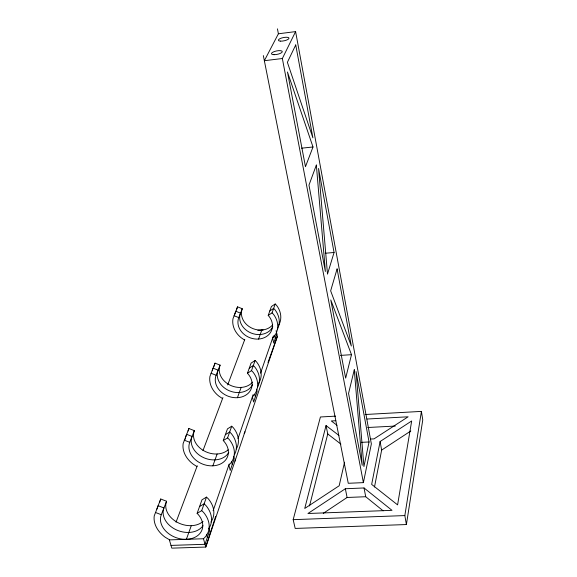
<?xml version="1.0" encoding="UTF-8"?>
<svg xmlns="http://www.w3.org/2000/svg" width="577" height="577" viewBox="0 0 577 577"><rect width="100%" height="100%" fill="white"/><g stroke="black" fill="none" stroke-linecap="round" stroke-linejoin="round"><path stroke-width="0.87" d="M335.612 416.14L320.415 416.976L293.174 519.661L295.193 528.431L406.396 524.551L422.761 419.905L421.419 411.401L365.111 414.51M406.396 524.551L404.838 515.578L421.419 411.401M374.495 487.01L381.642 450.096L380.106 441.52L411.675 420.979L397.589 504.875L371.66 484.399L380.106 441.52M263.336 55.594L348.263 483.281L363.395 482.632L371.357 443.901L295.604 31.605L278.395 33.783L264.353 60.708L282.348 58.522L295.604 31.605M369.049 441.968L363.928 466.569L356.052 371.588L369.049 441.968L361.274 442.357M344.548 462.249L339.168 485.776L304.743 508.452L326.041 425.566L338.915 435.419M351.494 354.675L345.652 378.151L330.787 299.946L351.494 354.675L340.416 355.41M309.539 505.928L327.75 433.947L326.041 425.566M334.061 252.488L327.491 274.133L318.547 168.462L334.061 252.488L325.219 253.245M215.654 516.328L205.773 547.061L171.809 548.15L169.371 539.892L203.472 538.745L205.773 547.061L277.364 336.427L276.109 330.679M203.025 521.507A21.443 16.156 19.8 0 1 177.016 522.163A21.443 16.156 19.8 0 1 166.573 501.262L160.731 499.004L154.239 515.86A28.28 21.125 19.7 0 0 165.166 537.237L169.66 539.884M156.944 509.094L158.062 505.676L163.947 507.948A21.587 16.192 19.7 0 0 176.475 529.924A21.587 16.192 19.7 0 0 202.989 525.712M159.613 502.408L160.731 499.004M228.167 449.829A19.971 15.694 20 0 1 203.818 450.752A19.971 15.694 20 0 1 194.341 430.644L188.903 428.523L183.154 443.489A26.318 20.534 20 0 0 193.064 464.059L196.959 466.584M185.765 436.796L186.587 434.308L192.062 436.436A20.094 15.73 20 0 0 203.955 457.785A20.094 15.73 20 0 0 228.773 452.483M188.08 431.005L188.903 428.523M252.639 382.125A18.608 15.175 20.4 0 1 229.567 384.895A18.608 15.175 20.4 0 1 220.089 365.133L215.033 363.149L209.927 376.449A24.494 19.87 20.3 0 0 218.928 396.19L222.542 398.584M212.228 370.564L213.028 368.162L218.113 370.16A18.709 15.218 20.3 0 0 229.43 390.817A18.709 15.218 20.3 0 0 252.625 384.556M213.966 366.345L215.033 363.149M272.69 324.837A17.433 14.67 20.7 0 1 250.973 327.693A17.433 14.67 20.7 0 1 242.268 308.731L237.529 306.856L232.957 318.807A22.936 19.207 20.7 0 0 241.2 337.761L244.569 340.041M234.731 314.35L235.769 311.255L240.53 313.138A17.526 14.713 20.7 0 0 250.952 332.958A17.526 14.713 20.7 0 0 272.806 326.719M236.498 309.943L237.529 306.856M276.83 333.968L273.729 343.034L272.64 338.072A22.936 19.207 20.7 0 0 273.469 314.299L272.055 312.857L275.215 303.978L276.607 305.406A22.691 19.099 20.7 0 1 278.814 325.039M213.129 510.724L229.22 464.031M238.005 438.556L253.159 394.589M260.537 373.182L273.419 335.8M155.364 512.434L161.286 514.72A21.724 16.228 19.7 0 0 186.486 539.315A21.724 16.228 19.7 0 0 197.118 513.342L201.698 510.638L206.508 497.114L208.268 498.766A27.92 21.032 19.8 0 1 210.901 522.062M184.251 440.164L189.754 442.307A20.217 15.774 20 0 0 212.963 465.827A20.217 15.774 20 0 0 223.263 440.568L227.576 437.9L231.738 426.201L233.36 427.773A26.001 20.426 20 0 1 236.339 448.978M211.002 373.24L216.115 375.245A18.817 15.262 20.3 0 0 237.515 397.69A18.817 15.262 20.3 0 0 247.446 373.24L251.507 370.629L255.113 360.488L256.614 361.988A24.22 19.755 20.4 0 1 258.244 383.856M186.364 539.322L191.29 525.669M212.863 465.834L217.132 453.991M237.428 397.697L241.136 387.419M258.568 339.06L261.821 330.037M197.118 513.342L201.979 499.812L206.508 497.114M223.263 440.568L227.468 428.855L231.738 426.201M247.446 373.24L251.089 363.092L255.113 360.488M233.995 315.706L238.777 317.595A17.62 14.757 20.7 0 0 258.647 339.052A17.62 14.757 20.7 0 0 268.218 315.403L271.414 306.51L275.215 303.978M267.973 362.515L277.364 336.427M176.028 522.207L197.262 465.776M202.967 450.623L222.931 397.56M227.684 384.931L244.792 339.449M313.001 146.991L305.464 166.703L287.461 71.988L313.001 146.991L301.591 148.181M161.286 514.72L166.573 501.262M189.754 442.307L194.341 430.644M216.115 375.245L220.089 365.133M238.777 317.595L242.268 308.731M323.279 513.35L347.094 497.475L365.717 496.732L383.15 510.818M269.827 310.938L273.642 308.392L275.049 309.827A22.813 19.149 20.7 0 1 277.277 329.525M268.218 315.403L272.055 312.857M345.342 488.741L307.945 513.501L392.007 510.342L364.037 487.962L345.342 488.741L347.094 497.475M381.642 450.096L410.817 430.983M249.278 368.14L253.317 365.529L254.825 367.037A24.357 19.813 20.3 0 1 257.407 387.506M225.376 434.676L229.668 432.014L231.305 433.594A26.16 20.483 20 0 1 234.327 454.871M199.563 506.534L204.121 503.829L205.895 505.488A28.1 21.082 19.7 0 1 208.571 528.857M257.825 330.318L263.206 329.936M335.785 420.727L331.321 420.972L337.011 425.271M367.044 419.025L408.134 416.796L374.04 438.873L370.47 439.054M367.7 427.507L395.288 426.05M293.174 519.661L404.838 515.578M171.001 545.402L205.008 544.299L209.689 530.58L209.047 528.215M327.75 433.947L340.899 444.11M201.698 510.638L203.486 512.297A28.28 21.125 19.7 0 1 203.472 538.745M227.576 437.9L229.22 439.486A26.318 20.534 20 0 1 228.86 465.084L230.23 470.443L234.291 458.542L233.714 456.256M251.507 370.629L253.022 372.143A24.494 19.87 20.3 0 1 252.394 396.81L253.606 401.967L257.14 391.632L256.541 389.071M206.494 534.23L207.367 537.396M231.5 461.398L232.271 464.456M254.782 394.199L255.38 396.774M274.565 335.179L275.287 338.475M277.45 28.85L278.395 33.783M282.348 58.522L363.395 482.632M364.037 487.962L365.717 496.732M244.879 431.726A6.239 3.39 -13.9 0 1 244.158 433.594M235.38 459.162A6.426 3.592 -14.4 0 1 234.94 461.124M185.332 439.155A26.16 20.483 20 0 1 185.491 437.626M354.285 369.734L348.558 393.442L362.219 465.314L354.285 369.734M337.091 268.911L330.65 290.844L351.335 346.041L337.091 268.911M316.347 165.058L308.969 185.138L325.378 271.464L316.347 165.058M295.734 44.941L287.382 62.309L312.893 137.838L295.734 44.941M280.292 41.118A5.402 1.666 -11.4 0 0 288.918 38.536A5.402 1.666 -11.4 0 0 281.879 37.931A5.402 1.666 -11.4 0 0 280.292 41.118M274.017 54.685A5.525 1.745 -11.5 0 0 282.297 51.714A5.525 1.745 -11.5 0 0 274.306 51.555A5.525 1.745 -11.5 0 0 274.017 54.685"/></g></svg>
